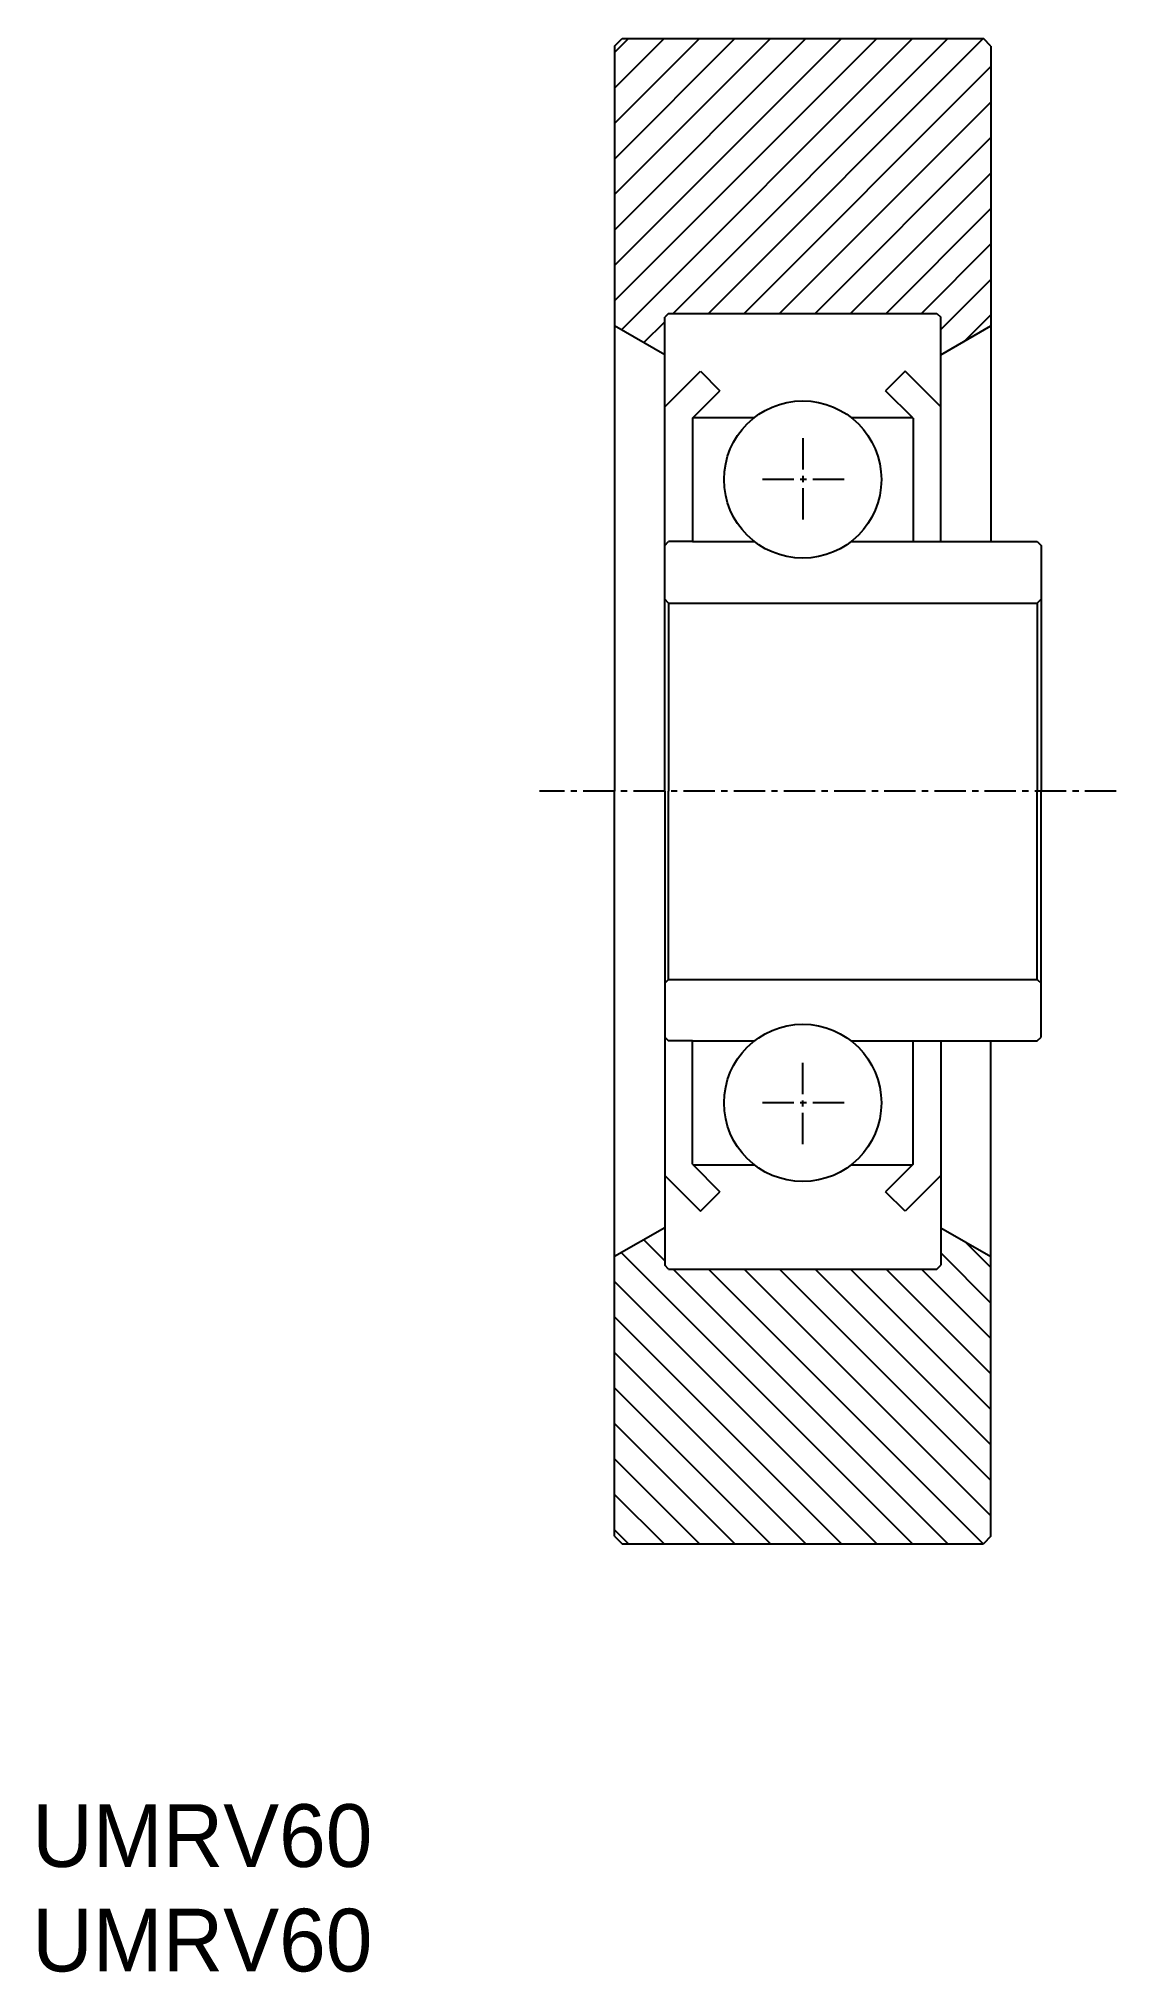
# Model space of a CAD drawing. Extents: x -66.2 to -23.2, y 8.9 to 86.
import ezdxf

# ---------------------------------------------------------------- set-up
doc = ezdxf.new("R2010")
doc.units = 0
doc.linetypes.add('CENTER', pattern=[2, 1.25, -0.25, 0.25, -0.25])
doc.layers.get('0').update_dxf_attribs({"linetype": 'CONTINUOUS'})
doc.layers.add('CENTER', color=1, linetype='CENTER')

# ---------------------------------------------------------------- blocks, each defined once
blk = doc.blocks.new('*U2')
for p in [(-66.441, 13.141), (-66.441, 8.975)]:
    blk.add_text('UMRV60', height=2.5).set_placement(p)
blk = doc.blocks.new('*X5')
at = {"color": 0, "linetype": 'CONTINUOUS'}
for p, q in [((-43.226, 75.568), (-32.77, 86.024)), ((-43.226, 76.982), (-34.185, 86.024)), ((-43.226, 78.396), (-35.599, 86.024)), ((-43.226, 79.81), (-37.013, 86.024)), ((-43.226, 81.225), (-38.427, 86.024)), ((-43.226, 82.639), (-39.841, 86.024)), ((-43.226, 84.053), (-41.256, 86.024)), ((-43.226, 85.467), (-42.67, 86.024)), ((-42.957, 74.423), (-31.356, 86.024)), ((-40.892, 75.074), (-29.942, 86.024)), ((-39.478, 75.074), (-28.528, 86.024)), ((-38.063, 75.074), (-28.226, 84.911)), ((-36.649, 75.074), (-28.226, 83.497)), ((-35.235, 75.074), (-28.226, 82.083)), ((-33.821, 75.074), (-28.226, 80.668)), ((-32.407, 75.074), (-28.226, 79.254)), ((-30.992, 75.074), (-28.226, 77.84)), ((-30.226, 74.426), (-28.226, 76.426)), ((-29.251, 73.987), (-28.226, 75.011)), ((-42.06, 73.905), (-41.226, 74.739))]:
    blk.add_line(p, q, dxfattribs=at)
blk = doc.blocks.new('*X6')
at = {"color": 0, "linetype": 'CONTINUOUS'}
for p, q in [((-42.06, 38.142), (-41.226, 37.308)), ((-29.251, 38.061), (-28.226, 37.036)), ((-42.957, 37.624), (-31.356, 26.024)), ((-30.226, 37.621), (-28.226, 35.621)), ((-43.226, 36.479), (-32.77, 26.024)), ((-40.892, 36.974), (-29.942, 26.024)), ((-39.478, 36.974), (-28.528, 26.024)), ((-38.063, 36.974), (-28.226, 27.136)), ((-36.649, 36.974), (-28.226, 28.55)), ((-35.235, 36.974), (-28.226, 29.965)), ((-33.821, 36.974), (-28.226, 31.379)), ((-32.407, 36.974), (-28.226, 32.793)), ((-30.992, 36.974), (-28.226, 34.207)), ((-43.226, 35.065), (-34.185, 26.024)), ((-43.226, 33.651), (-35.599, 26.024)), ((-43.226, 32.237), (-37.013, 26.024)), ((-43.226, 30.822), (-38.427, 26.024)), ((-43.226, 29.408), (-39.841, 26.024)), ((-43.226, 27.994), (-41.256, 26.024)), ((-43.226, 26.58), (-42.67, 26.024))]:
    blk.add_line(p, q, dxfattribs=at)

msp = doc.modelspace()

# ---------------------------------------------------------------- linework, layer by layer
at = {"color": 7, "linetype": 'CONTINUOUS'}
for p, q in [((-43.226, 85.724), (-42.926, 86.024)), ((-43.226, 85.724), (-43.226, 56.024)), ((-42.926, 86.024), (-28.526, 86.024)), ((-28.226, 85.724), (-28.526, 86.024)), ((-28.226, 85.724), (-28.226, 65.974)), ((-41.076, 75.074), (-41.226, 74.924)), ((-41.226, 71.346), (-41.226, 74.924)), ((-41.076, 75.074), (-30.376, 75.074)), ((-30.376, 75.074), (-30.226, 74.924)), ((-30.226, 71.346), (-30.226, 74.924)), ((-41.226, 73.424), (-43.226, 74.578)), ((-30.226, 73.424), (-28.226, 74.578)), ((-41.226, 71.346), (-39.804, 72.768)), ((-39.804, 72.768), (-39.026, 71.991)), ((-31.648, 72.768), (-32.426, 71.991)), ((-30.226, 71.346), (-31.648, 72.768)), ((-40.126, 70.891), (-39.026, 71.991)), ((-31.326, 70.891), (-32.426, 71.991)), ((-41.226, 65.974), (-41.226, 71.346)), ((-40.093, 70.924), (-37.65, 70.924)), ((-33.802, 70.924), (-31.359, 70.924)), ((-30.226, 65.974), (-30.226, 71.346)), ((-40.126, 70.891), (-40.126, 65.974)), ((-31.326, 70.891), (-31.326, 65.974)), ((-41.226, 56.024), (-41.226, 66.674)), ((-41.226, 65.824), (-41.076, 65.974)), ((-40.126, 65.974), (-41.076, 65.974)), ((-40.126, 65.974), (-37.65, 65.974)), ((-33.802, 65.974), (-31.326, 65.974)), ((-31.326, 65.974), (-30.226, 65.974)), ((-30.226, 65.974), (-26.376, 65.974)), ((-26.376, 65.974), (-26.226, 65.824)), ((-26.226, 65.824), (-26.226, 63.524)), ((-41.076, 63.524), (-41.226, 63.674)), ((-41.076, 63.524), (-41.076, 56.024)), ((-41.076, 63.524), (-26.376, 63.524)), ((-26.376, 63.524), (-26.226, 63.674)), ((-26.376, 63.524), (-26.376, 56.024)), ((-26.226, 63.524), (-26.226, 56.024)), ((-43.226, 26.324), (-43.226, 56.024)), ((-41.226, 56.024), (-41.226, 45.374)), ((-41.076, 48.524), (-41.076, 56.024)), ((-26.376, 48.524), (-26.376, 56.024)), ((-26.226, 48.524), (-26.226, 56.024)), ((-41.076, 48.524), (-41.226, 48.374)), ((-41.076, 48.524), (-26.376, 48.524)), ((-26.376, 48.524), (-26.226, 48.374)), ((-26.226, 46.224), (-26.226, 48.524)), ((-41.226, 46.224), (-41.076, 46.074)), ((-41.226, 46.074), (-41.226, 40.701)), ((-40.126, 46.074), (-41.076, 46.074)), ((-40.126, 46.074), (-37.65, 46.074)), ((-40.126, 41.157), (-40.126, 46.074)), ((-33.802, 46.074), (-31.326, 46.074)), ((-31.326, 46.074), (-30.226, 46.074)), ((-31.326, 41.157), (-31.326, 46.074)), ((-30.226, 46.074), (-26.376, 46.074)), ((-30.226, 46.074), (-30.226, 40.701)), ((-28.226, 26.324), (-28.226, 46.074)), ((-26.376, 46.074), (-26.226, 46.224)), ((-40.126, 41.157), (-39.026, 40.057)), ((-40.093, 41.124), (-37.65, 41.124)), ((-33.802, 41.124), (-31.359, 41.124)), ((-31.326, 41.157), (-32.426, 40.057)), ((-41.226, 40.701), (-41.226, 37.124)), ((-41.226, 40.701), (-39.804, 39.279)), ((-30.226, 40.701), (-31.648, 39.279)), ((-30.226, 40.701), (-30.226, 37.124)), ((-39.804, 39.279), (-39.026, 40.057)), ((-31.648, 39.279), (-32.426, 40.057)), ((-41.226, 38.624), (-43.226, 37.469)), ((-30.226, 38.624), (-28.226, 37.469)), ((-41.076, 36.974), (-41.226, 37.124)), ((-30.376, 36.974), (-30.226, 37.124)), ((-41.076, 36.974), (-30.376, 36.974)), ((-43.226, 26.324), (-42.926, 26.024)), ((-28.226, 26.324), (-28.526, 26.024)), ((-42.926, 26.024), (-28.526, 26.024))]:
    msp.add_line(p, q, dxfattribs=at)
for centre in [(-35.726, 68.449), (-35.726, 43.599)]:
    msp.add_circle(centre, 3.135, dxfattribs=at)
at = {"layer": 'CENTER', "color": 1, "linetype": 'CENTER'}
for p, q in [((-35.726, 70.099), (-35.726, 66.799)), ((-34.076, 68.449), (-37.376, 68.449)), ((-23.226, 56.024), (-46.226, 56.024)), ((-35.726, 41.949), (-35.726, 45.249)), ((-34.076, 43.599), (-37.376, 43.599))]:
    msp.add_line(p, q, dxfattribs=at)

# ---------------------------------------------------------------- block references
at = {"color": 3, "linetype": 'CONTINUOUS'}
for name in ['*X5', '*X6']:
    msp.add_blockref(name, (0, 0), dxfattribs=at)
at = {"color": 7, "linetype": 'CONTINUOUS'}
msp.add_blockref('*U2', (0, 0), dxfattribs=at)

doc.saveas('drawing.dxf')
